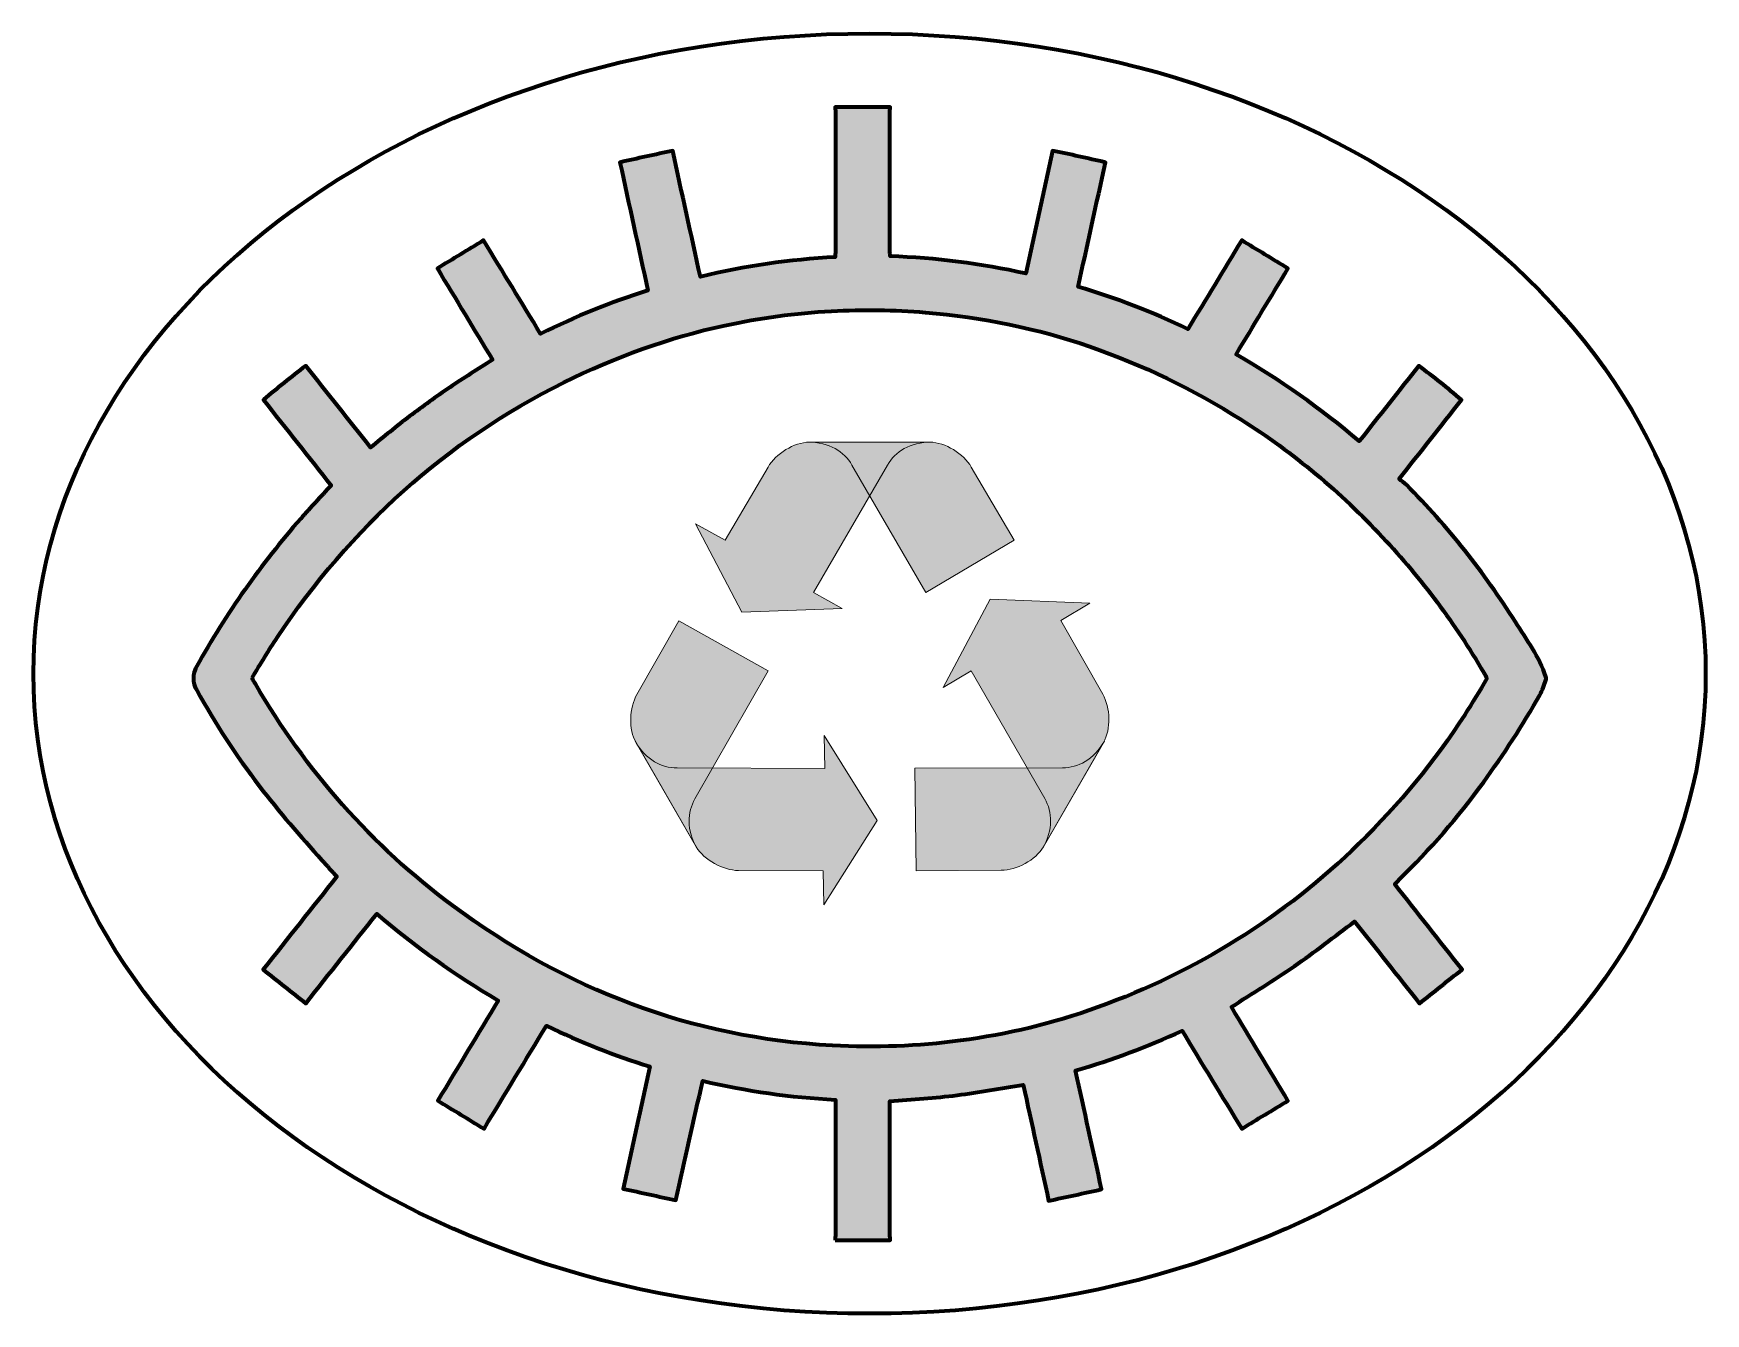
# Model space of a CAD drawing. Extents: x 65 to 1215, y -952 to -72.
import ezdxf

# ---------------------------------------------------------------- set-up
doc = ezdxf.new("R2010")
doc.units = 0
doc.header["$MEASUREMENT"] = 0
doc.layers.add('Layer 1', color=7, linetype='Continuous', lineweight=0)

msp = doc.modelspace()

# ---------------------------------------------------------------- hatches: boundary and pattern name
at = {"layer": 'Layer 1', "true_color": 0x231f20, "transparency": 33554687}
h = msp.add_hatch(color=250, dxfattribs=at)
h.dxf.hatch_style = 2
edge = h.paths.add_edge_path()
edge.add_spline(control_points=[(616.2, -901.9), (616.3, -900.6), (616.4, -899.4), (616.4, -898.1), (616.4, -868.6), (616.4, -839.1), (616.4, -809.6), (616.4, -809.6), (616.4, -805.4), (616.4, -805.4), (585.6, -803.8), (555.4, -799.6), (525.2, -792.4), (519, -820), (513, -847.1), (506.8, -874.6), (494.8, -871.9), (482.9, -869.3), (470.6, -866.6), (476.7, -838.5), (482.8, -810.7), (488.9, -782.6), (464.5, -774.9), (441, -765.8), (417.8, -754.6), (403.5, -778.2), (389.3, -801.7), (374.9, -825.4), (364.2, -818.9), (353.8, -812.6), (343.1, -806), (357, -783), (370.7, -760.2), (384.7, -737.1), (355.1, -719.8), (327.4, -700.1), (301.1, -677.6), (284.8, -698.2), (268.7, -718.5), (252.3, -739.2), (242.5, -731.4), (233, -723.8), (223.1, -715.9), (240.1, -694.5), (256.8, -673.4), (273.7, -652), (270.2, -648.2), (266.8, -644.5), (263.5, -640.7), (248.7, -624.1), (233.9, -607.4), (220.4, -589.6), (204.4, -568.8), (190.1, -546.9), (177.4, -523.9), (175.1, -520.1), (175.1, -517), (175.1, -515.4), (175.1, -514.1), (175.1, -511.6), (177.4, -507.4), (197.7, -471), (221.5, -437.2), (248.9, -405.9), (255.6, -398.2), (262.6, -390.8), (269.8, -383), (254.4, -363.6), (239, -344.1), (223.3, -324.2), (232.6, -316), (242.4, -308.8), (252.3, -300.7), (267.2, -319.4), (281.9, -338.1), (296.9, -356.9), (305.9, -349.7), (314.6, -342.4), (323.7, -335.5), (332.8, -328.6), (342, -322), (351.4, -315.6), (360.8, -309.2), (370.6, -303.2), (380.7, -296.7), (368.1, -275.9), (355.6, -255.1), (342.8, -233.9), (353.4, -227.4), (363.8, -221.1), (374.6, -214.5), (387.7, -236), (400.7, -257.2), (413.7, -278.7), (437.6, -267), (461.9, -257.1), (487.5, -249), (481.1, -219.7), (474.7, -190.5), (468.3, -160.9), (480.4, -158.2), (492.3, -155.6), (504.6, -152.9), (510.9, -181.8), (517.2, -210.4), (523.6, -239.5), (554.2, -232.3), (584.9, -227.6), (616.3, -226.1), (616.3, -224.5), (616.4, -223.4), (616.4, -222.3), (616.4, -190.1), (616.4, -158), (616.4, -125.9), (616.4, -124.9), (616.3, -123.9), (616.2, -122.9), (616.2, -122.9), (654, -122.9), (654, -122.9), (654, -123.6), (653.9, -124.4), (653.9, -125.1), (653.8, -157.5), (653.8, -189.9), (653.9, -222.3), (653.9, -223.3), (654, -224.2), (654.1, -225.5), (685.5, -226.5), (716.4, -230.6), (747.2, -237.3), (753.4, -209), (759.5, -181.1), (765.7, -152.9), (777.9, -155.5), (789.7, -158.1), (802.1, -160.9), (795.8, -189.5), (789.6, -217.9), (783.3, -246.5), (809.3, -254.1), (834.2, -263.9), (858.7, -275.5), (871.1, -255.1), (883.3, -235), (895.7, -214.5), (906.4, -221), (916.9, -227.4), (927.5, -233.9), (915.5, -253.8), (903.8, -273.3), (891.8, -293), (922.1, -310.3), (950, -330.3), (976.5, -352.6), (990.3, -335.2), (1003.8, -318.1), (1017.5, -300.8), (1027.4, -308.5), (1037.3, -315.8), (1046.7, -324.3), (1032.5, -342.3), (1018.5, -360.1), (1003.9, -378.6), (1005.6, -380), (1007.4, -381.2), (1008.9, -382.7), (1037.5, -411.3), (1062.2, -442.9), (1083.9, -476.9), (1091.6, -489), (1100.2, -500.7), (1104.8, -514.6), (1105, -515.1), (1105, -515.4), (1105, -515.8), (1105, -516.1), (1104.9, -516.4), (1104.8, -516.9), (1103.7, -520.5), (1102.4, -523.9), (1100.6, -527.2), (1088.9, -548), (1075.8, -567.9), (1061.8, -587.2), (1044.5, -611.2), (1025.1, -633.3), (1004, -654), (1003, -655.1), (1002, -656.2), (1000.9, -657.3), (1016.4, -676.9), (1031.6, -696.3), (1047.2, -715.9), (1037.2, -723.8), (1027.7, -731.4), (1018, -739.2), (1002.8, -720.2), (988, -701.3), (973.3, -682.9), (959.3, -693.4), (945.9, -703.9), (931.9, -713.6), (917.8, -723.3), (903.2, -732.2), (888.6, -741.6), (901.4, -762.8), (914.4, -784.4), (927.5, -806.1), (916.7, -812.7), (906.3, -819), (895.7, -825.4), (881.9, -802.8), (868.3, -780.5), (854.7, -758), (830.9, -769), (806.7, -777.9), (781.5, -785.4), (787.5, -812.7), (793.4, -839.7), (799.4, -867), (787.1, -869.7), (775.2, -872.3), (763, -874.9), (757.1, -848), (751.3, -821.5), (745.5, -795.2), (730.1, -797.6), (715.1, -800.4), (700, -802.3), (684.8, -804.2), (669.5, -805.1), (653.9, -806.5), (653.9, -806.5), (653.9, -810), (653.9, -810), (653.9, -839.5), (653.8, -869), (653.9, -898.5), (653.9, -899.6), (654, -900.7), (654, -901.9), (654, -901.9), (616.2, -901.9), (616.2, -901.9)], knot_values=[0, 0, 0, 0, 1, 1, 1, 2, 2, 2, 3, 3, 3, 4, 4, 4, 5, 5, 5, 6, 6, 6, 7, 7, 7, 8, 8, 8, 9, 9, 9, 10, 10, 10, 11, 11, 11, 12, 12, 12, 13, 13, 13, 14, 14, 14, 15, 15, 15, 16, 16, 16, 17, 17, 17, 18, 18, 18, 19, 19, 19, 20, 20, 20, 21, 21, 21, 22, 22, 22, 23, 23, 23, 24, 24, 24, 25, 25, 25, 26, 26, 26, 27, 27, 27, 28, 28, 28, 29, 29, 29, 30, 30, 30, 31, 31, 31, 32, 32, 32, 33, 33, 33, 34, 34, 34, 35, 35, 35, 36, 36, 36, 37, 37, 37, 38, 38, 38, 39, 39, 39, 40, 40, 40, 41, 41, 41, 42, 42, 42, 43, 43, 43, 44, 44, 44, 45, 45, 45, 46, 46, 46, 47, 47, 47, 48, 48, 48, 49, 49, 49, 50, 50, 50, 51, 51, 51, 52, 52, 52, 53, 53, 53, 54, 54, 54, 55, 55, 55, 56, 56, 56, 57, 57, 57, 58, 58, 58, 59, 59, 59, 60, 60, 60, 61, 61, 61, 62, 62, 62, 63, 63, 63, 64, 64, 64, 65, 65, 65, 66, 66, 66, 67, 67, 67, 68, 68, 68, 69, 69, 69, 70, 70, 70, 71, 71, 71, 72, 72, 72, 73, 73, 73, 74, 74, 74, 75, 75, 75, 76, 76, 76, 77, 77, 77, 78, 78, 78, 79, 79, 79, 80, 80, 80, 81, 81, 81, 82, 82, 82, 82], degree=3, periodic=0)
edge = h.paths.add_edge_path()
edge.add_spline(control_points=[(215.4, -515.4), (216.3, -517.1), (217, -518.3), (217.7, -519.5), (252.6, -579.4), (297.6, -630.5), (353.2, -671.9), (430.7, -729.6), (517.4, -762.9), (614.4, -768.2), (643.8, -769.8), (673.1, -768.6), (702.3, -764.8), (734.6, -760.6), (766.1, -752.9), (796.8, -741.8), (864.8, -717.3), (924.6, -679.8), (976.3, -629.3), (1003.8, -602.5), (1028.2, -573), (1049, -540.7), (1054.3, -532.5), (1059.2, -524.2), (1064.3, -515.9), (1063.5, -514.4), (1062.9, -513.2), (1062.2, -512), (1042.5, -478.2), (1019.3, -447.1), (992.5, -418.6), (963.5, -387.7), (931.3, -360.5), (895.4, -337.8), (828.9, -296), (756.9, -270.3), (678.3, -264.1), (656.8, -262.3), (635.3, -262.1), (613.8, -263.2), (589.1, -264.5), (564.6, -267.8), (540.4, -273), (501.8, -281.4), (465, -294.7), (429.7, -312.3), (348.3, -352.9), (283.3, -411.9), (232.9, -487.4), (226.8, -496.5), (221.2, -506), (215.4, -515.4)], knot_values=[0, 0, 0, 0, 1, 1, 1, 2, 2, 2, 3, 3, 3, 4, 4, 4, 5, 5, 5, 6, 6, 6, 7, 7, 7, 8, 8, 8, 9, 9, 9, 10, 10, 10, 11, 11, 11, 12, 12, 12, 13, 13, 13, 14, 14, 14, 15, 15, 15, 16, 16, 16, 17, 17, 17, 17], degree=3, periodic=0)
at = {"layer": 'Layer 1', "true_color": 0x000000, "transparency": 33554687}
h = msp.add_hatch(color=18, dxfattribs=at)
edge = h.paths.add_edge_path()
edge.add_spline(control_points=[(682.5, -353.3), (682.5, -353.3), (598.5, -353.3), (598.5, -353.3), (588.1, -353.3), (575.4, -361.3), (570.1, -370.4), (570.1, -370.4), (540.6, -420.6), (540.6, -420.6), (540.6, -420.6), (520.2, -409.5), (520.2, -409.5), (520.2, -409.5), (552.1, -470.1), (552.1, -470.1), (552.1, -470.1), (621, -467.7), (621, -467.7), (621, -467.7), (601.3, -456.7), (601.3, -456.7), (601.3, -456.7), (652.2, -369.1), (652.2, -369.1), (657.6, -359.7), (667.5, -353.3), (682.5, -353.3), (682.5, -353.3), (682.5, -353.3), (682.5, -353.3)], knot_values=[0, 0, 0, 0, 1, 1, 1, 2, 2, 2, 3, 3, 3, 4, 4, 4, 5, 5, 5, 6, 6, 6, 7, 7, 7, 8, 8, 8, 9, 9, 9, 10, 10, 10, 10], degree=3, periodic=0)
h = msp.add_hatch(color=18, dxfattribs=at)
edge = h.paths.add_edge_path()
edge.add_spline(control_points=[(597.4, -353.3), (597.4, -353.3), (681.4, -353.3), (681.4, -353.3), (691.8, -353.3), (704.6, -361.3), (709.8, -370.4), (709.8, -370.4), (739.3, -420.6), (739.3, -420.6), (739.3, -420.6), (678.6, -456.7), (678.6, -456.7), (678.6, -456.7), (627.8, -369.1), (627.8, -369.1), (622.4, -359.7), (612.4, -353.3), (597.4, -353.3), (597.4, -353.3), (597.4, -353.3), (597.4, -353.3)], knot_values=[0, 0, 0, 0, 1, 1, 1, 2, 2, 2, 3, 3, 3, 4, 4, 4, 5, 5, 5, 6, 6, 6, 7, 7, 7, 7], degree=3, periodic=0)
h = msp.add_hatch(color=18, dxfattribs=at)
edge = h.paths.add_edge_path()
edge.add_spline(control_points=[(758.8, -632.6), (758.8, -632.6), (800.7, -559.8), (800.7, -559.8), (806, -550.8), (805.4, -535.8), (800.2, -526.6), (800.2, -526.6), (771.4, -476), (771.4, -476), (771.4, -476), (791.3, -463.9), (791.3, -463.9), (791.3, -463.9), (722.8, -461.2), (722.8, -461.2), (722.8, -461.2), (690.5, -522), (690.5, -522), (690.5, -522), (709.8, -510.5), (709.8, -510.5), (709.8, -510.5), (760.3, -598.4), (760.3, -598.4), (765.7, -607.7), (766.2, -619.6), (758.8, -632.6), (758.8, -632.6), (758.8, -632.6), (758.8, -632.6)], knot_values=[0, 0, 0, 0, 1, 1, 1, 2, 2, 2, 3, 3, 3, 4, 4, 4, 5, 5, 5, 6, 6, 6, 7, 7, 7, 8, 8, 8, 9, 9, 9, 10, 10, 10, 10], degree=3, periodic=0)
h = msp.add_hatch(color=18, dxfattribs=at)
edge = h.paths.add_edge_path()
edge.add_spline(control_points=[(521.4, -632.7), (521.4, -632.7), (479.4, -559.9), (479.4, -559.9), (474.1, -550.8), (474.7, -535.9), (480, -526.7), (480, -526.7), (508.8, -476.1), (508.8, -476.1), (508.8, -476.1), (570.3, -510.6), (570.3, -510.6), (570.3, -510.6), (519.9, -598.5), (519.9, -598.5), (514.5, -607.8), (513.9, -619.7), (521.4, -632.7), (521.4, -632.7), (521.4, -632.7), (521.4, -632.7)], knot_values=[0, 0, 0, 0, 1, 1, 1, 2, 2, 2, 3, 3, 3, 4, 4, 4, 5, 5, 5, 6, 6, 6, 7, 7, 7, 7], degree=3, periodic=0)
h = msp.add_hatch(color=18, dxfattribs=at)
edge = h.paths.add_edge_path()
edge.add_spline(control_points=[(478.8, -559), (478.8, -559), (520.8, -631.6), (520.8, -631.6), (526.1, -640.7), (539.3, -647.7), (549.8, -647.8), (549.8, -647.8), (608.1, -648.1), (608.1, -648.1), (608.1, -648.1), (608.5, -671.4), (608.5, -671.4), (608.5, -671.4), (645.2, -613.5), (645.2, -613.5), (645.2, -613.5), (608.6, -555.1), (608.6, -555.1), (608.6, -555.1), (609.1, -577.6), (609.1, -577.6), (609.1, -577.6), (507.6, -577.3), (507.6, -577.3), (496.8, -577.3), (486.3, -571.9), (478.8, -559), (478.8, -559), (478.8, -559), (478.8, -559)], knot_values=[0, 0, 0, 0, 1, 1, 1, 2, 2, 2, 3, 3, 3, 4, 4, 4, 5, 5, 5, 6, 6, 6, 7, 7, 7, 8, 8, 8, 9, 9, 9, 10, 10, 10, 10], degree=3, periodic=0)
h = msp.add_hatch(color=18, dxfattribs=at)
edge = h.paths.add_edge_path()
edge.add_spline(control_points=[(801.3, -558.8), (801.3, -558.8), (759.4, -631.5), (759.4, -631.5), (754.1, -640.6), (740.8, -647.7), (730.4, -647.7), (730.4, -647.7), (672, -648), (672, -648), (672, -648), (671.1, -577.5), (671.1, -577.5), (671.1, -577.5), (772.5, -577.2), (772.5, -577.2), (783.2, -577.2), (793.9, -571.8), (801.3, -558.8), (801.3, -558.8), (801.3, -558.8), (801.3, -558.8)], knot_values=[0, 0, 0, 0, 1, 1, 1, 2, 2, 2, 3, 3, 3, 4, 4, 4, 5, 5, 5, 6, 6, 6, 7, 7, 7, 7], degree=3, periodic=0)

# ---------------------------------------------------------------- linework, layer by layer
at = {"layer": 'Layer 1', "color": 18, "lineweight": 140, "true_color": 0x000000}
msp.add_ellipse((639.9, -512.4), major_axis=(574.7, 0), ratio=0.765818, dxfattribs=at)
for points, knots in [([(616.2, -901.9), (616.3, -900.6), (616.4, -899.4), (616.4, -898.1), (616.4, -868.6), (616.4, -839.1), (616.4, -809.6), (616.4, -809.6), (616.4, -805.4), (616.4, -805.4), (585.6, -803.8), (555.4, -799.6), (525.2, -792.4), (519, -820), (513, -847.1), (506.8, -874.6), (494.8, -871.9), (482.9, -869.3), (470.6, -866.6), (476.7, -838.5), (482.8, -810.7), (488.9, -782.6), (464.5, -774.9), (441, -765.8), (417.8, -754.6), (403.5, -778.2), (389.3, -801.7), (374.9, -825.4), (364.2, -818.9), (353.8, -812.6), (343.1, -806), (357, -783), (370.7, -760.2), (384.7, -737.1), (355.1, -719.8), (327.4, -700.1), (301.1, -677.6), (284.8, -698.2), (268.7, -718.5), (252.3, -739.2), (242.5, -731.4), (233, -723.8), (223.1, -715.9), (240.1, -694.5), (256.8, -673.4), (273.7, -652), (270.2, -648.2), (266.8, -644.5), (263.5, -640.7), (248.7, -624.1), (233.9, -607.4), (220.4, -589.6), (204.4, -568.8), (190.1, -546.9), (177.4, -523.9), (175.1, -520.1), (175.1, -517), (175.1, -515.4), (175.1, -514.1), (175.1, -511.6), (177.4, -507.4), (197.7, -471), (221.5, -437.2), (248.9, -405.9), (255.6, -398.2), (262.6, -390.8), (269.8, -383), (254.4, -363.6), (239, -344.1), (223.3, -324.2), (232.6, -316), (242.4, -308.8), (252.3, -300.7), (267.2, -319.4), (281.9, -338.1), (296.9, -356.9), (305.9, -349.7), (314.6, -342.4), (323.7, -335.5), (332.8, -328.6), (342, -322), (351.4, -315.6), (360.8, -309.2), (370.6, -303.2), (380.7, -296.7), (368.1, -275.9), (355.6, -255.1), (342.8, -233.9), (353.4, -227.4), (363.8, -221.1), (374.6, -214.5), (387.7, -236), (400.7, -257.2), (413.7, -278.7), (437.6, -267), (461.9, -257.1), (487.5, -249), (481.1, -219.7), (474.7, -190.5), (468.3, -160.9), (480.4, -158.2), (492.3, -155.6), (504.6, -152.9), (510.9, -181.8), (517.2, -210.4), (523.6, -239.5), (554.2, -232.3), (584.9, -227.6), (616.3, -226.1), (616.3, -224.5), (616.4, -223.4), (616.4, -222.3), (616.4, -190.1), (616.4, -158), (616.4, -125.9), (616.4, -124.9), (616.3, -123.9), (616.2, -122.9), (616.2, -122.9), (654, -122.9), (654, -122.9), (654, -123.6), (653.9, -124.4), (653.9, -125.1), (653.8, -157.5), (653.8, -189.9), (653.9, -222.3), (653.9, -223.3), (654, -224.2), (654.1, -225.5), (685.5, -226.5), (716.4, -230.6), (747.2, -237.3), (753.4, -209), (759.5, -181.1), (765.7, -152.9), (777.9, -155.5), (789.7, -158.1), (802.1, -160.9), (795.8, -189.5), (789.6, -217.9), (783.3, -246.5), (809.3, -254.1), (834.2, -263.9), (858.7, -275.5), (871.1, -255.1), (883.3, -235), (895.7, -214.5), (906.4, -221), (916.9, -227.4), (927.5, -233.9), (915.5, -253.8), (903.8, -273.3), (891.8, -293), (922.1, -310.3), (950, -330.3), (976.5, -352.6), (990.3, -335.2), (1003.8, -318.1), (1017.5, -300.8), (1027.4, -308.5), (1037.3, -315.8), (1046.7, -324.3), (1032.5, -342.3), (1018.5, -360.1), (1003.9, -378.6), (1005.6, -380), (1007.4, -381.2), (1008.9, -382.7), (1037.5, -411.3), (1062.2, -442.9), (1083.9, -476.9), (1091.6, -489), (1100.2, -500.7), (1104.8, -514.6), (1105, -515.1), (1105, -515.4), (1105, -515.8), (1105, -516.1), (1104.9, -516.4), (1104.8, -516.9), (1103.7, -520.5), (1102.4, -523.9), (1100.6, -527.2), (1088.9, -548), (1075.8, -567.9), (1061.8, -587.2), (1044.5, -611.2), (1025.1, -633.3), (1004, -654), (1003, -655.1), (1002, -656.2), (1000.9, -657.3), (1016.4, -676.9), (1031.6, -696.3), (1047.2, -715.9), (1037.2, -723.8), (1027.7, -731.4), (1018, -739.2), (1002.8, -720.2), (988, -701.3), (973.3, -682.9), (959.3, -693.4), (945.9, -703.9), (931.9, -713.6), (917.8, -723.3), (903.2, -732.2), (888.6, -741.6), (901.4, -762.8), (914.4, -784.4), (927.5, -806.1), (916.7, -812.7), (906.3, -819), (895.7, -825.4), (881.9, -802.8), (868.3, -780.5), (854.7, -758), (830.9, -769), (806.7, -777.9), (781.5, -785.4), (787.5, -812.7), (793.4, -839.7), (799.4, -867), (787.1, -869.7), (775.2, -872.3), (763, -874.9), (757.1, -848), (751.3, -821.5), (745.5, -795.2), (730.1, -797.6), (715.1, -800.4), (700, -802.3), (684.8, -804.2), (669.5, -805.1), (653.9, -806.5), (653.9, -806.5), (653.9, -810), (653.9, -810), (653.9, -839.5), (653.8, -869), (653.9, -898.5), (653.9, -899.6), (654, -900.7), (654, -901.9), (654, -901.9), (616.2, -901.9), (616.2, -901.9)], [0, 0, 0, 0, 1, 1, 1, 2, 2, 2, 3, 3, 3, 4, 4, 4, 5, 5, 5, 6, 6, 6, 7, 7, 7, 8, 8, 8, 9, 9, 9, 10, 10, 10, 11, 11, 11, 12, 12, 12, 13, 13, 13, 14, 14, 14, 15, 15, 15, 16, 16, 16, 17, 17, 17, 18, 18, 18, 19, 19, 19, 20, 20, 20, 21, 21, 21, 22, 22, 22, 23, 23, 23, 24, 24, 24, 25, 25, 25, 26, 26, 26, 27, 27, 27, 28, 28, 28, 29, 29, 29, 30, 30, 30, 31, 31, 31, 32, 32, 32, 33, 33, 33, 34, 34, 34, 35, 35, 35, 36, 36, 36, 37, 37, 37, 38, 38, 38, 39, 39, 39, 40, 40, 40, 41, 41, 41, 42, 42, 42, 43, 43, 43, 44, 44, 44, 45, 45, 45, 46, 46, 46, 47, 47, 47, 48, 48, 48, 49, 49, 49, 50, 50, 50, 51, 51, 51, 52, 52, 52, 53, 53, 53, 54, 54, 54, 55, 55, 55, 56, 56, 56, 57, 57, 57, 58, 58, 58, 59, 59, 59, 60, 60, 60, 61, 61, 61, 62, 62, 62, 63, 63, 63, 64, 64, 64, 65, 65, 65, 66, 66, 66, 67, 67, 67, 68, 68, 68, 69, 69, 69, 70, 70, 70, 71, 71, 71, 72, 72, 72, 73, 73, 73, 74, 74, 74, 75, 75, 75, 76, 76, 76, 77, 77, 77, 78, 78, 78, 79, 79, 79, 80, 80, 80, 81, 81, 81, 82, 82, 82, 82]), ([(215.4, -515.4), (216.3, -517.1), (217, -518.3), (217.7, -519.5), (252.6, -579.4), (297.6, -630.5), (353.2, -671.9), (430.7, -729.6), (517.4, -762.9), (614.4, -768.2), (643.8, -769.8), (673.1, -768.6), (702.3, -764.8), (734.6, -760.6), (766.1, -752.9), (796.8, -741.8), (864.8, -717.3), (924.6, -679.8), (976.3, -629.3), (1003.8, -602.5), (1028.2, -573), (1049, -540.7), (1054.3, -532.5), (1059.2, -524.2), (1064.3, -515.9), (1063.5, -514.4), (1062.9, -513.2), (1062.2, -512), (1042.5, -478.2), (1019.3, -447.1), (992.5, -418.6), (963.5, -387.7), (931.3, -360.5), (895.4, -337.8), (828.9, -296), (756.9, -270.3), (678.3, -264.1), (656.8, -262.3), (635.3, -262.1), (613.8, -263.2), (589.1, -264.5), (564.6, -267.8), (540.4, -273), (501.8, -281.4), (465, -294.7), (429.7, -312.3), (348.3, -352.9), (283.3, -411.9), (232.9, -487.4), (226.8, -496.5), (221.2, -506), (215.4, -515.4)], [0, 0, 0, 0, 1, 1, 1, 2, 2, 2, 3, 3, 3, 4, 4, 4, 5, 5, 5, 6, 6, 6, 7, 7, 7, 8, 8, 8, 9, 9, 9, 10, 10, 10, 11, 11, 11, 12, 12, 12, 13, 13, 13, 14, 14, 14, 15, 15, 15, 16, 16, 16, 17, 17, 17, 17])]:
    msp.add_open_spline(points, degree=3, knots=knots, dxfattribs=at)
at = {"layer": 'Layer 1'}
for points, knots in [([(682.5, -353.3), (682.5, -353.3), (598.5, -353.3), (598.5, -353.3), (588.1, -353.3), (575.4, -361.3), (570.1, -370.4), (570.1, -370.4), (540.6, -420.6), (540.6, -420.6), (540.6, -420.6), (520.2, -409.5), (520.2, -409.5), (520.2, -409.5), (552.1, -470.1), (552.1, -470.1), (552.1, -470.1), (621, -467.7), (621, -467.7), (621, -467.7), (601.3, -456.7), (601.3, -456.7), (601.3, -456.7), (652.2, -369.1), (652.2, -369.1), (657.6, -359.7), (667.5, -353.3), (682.5, -353.3), (682.5, -353.3), (682.5, -353.3), (682.5, -353.3)], [0, 0, 0, 0, 1, 1, 1, 2, 2, 2, 3, 3, 3, 4, 4, 4, 5, 5, 5, 6, 6, 6, 7, 7, 7, 8, 8, 8, 9, 9, 9, 10, 10, 10, 10]), ([(597.4, -353.3), (597.4, -353.3), (681.4, -353.3), (681.4, -353.3), (691.8, -353.3), (704.6, -361.3), (709.8, -370.4), (709.8, -370.4), (739.3, -420.6), (739.3, -420.6), (739.3, -420.6), (678.6, -456.7), (678.6, -456.7), (678.6, -456.7), (627.8, -369.1), (627.8, -369.1), (622.4, -359.7), (612.4, -353.3), (597.4, -353.3), (597.4, -353.3), (597.4, -353.3), (597.4, -353.3)], [0, 0, 0, 0, 1, 1, 1, 2, 2, 2, 3, 3, 3, 4, 4, 4, 5, 5, 5, 6, 6, 6, 7, 7, 7, 7]), ([(758.8, -632.6), (758.8, -632.6), (800.7, -559.8), (800.7, -559.8), (806, -550.8), (805.4, -535.8), (800.2, -526.6), (800.2, -526.6), (771.4, -476), (771.4, -476), (771.4, -476), (791.3, -463.9), (791.3, -463.9), (791.3, -463.9), (722.8, -461.2), (722.8, -461.2), (722.8, -461.2), (690.5, -522), (690.5, -522), (690.5, -522), (709.8, -510.5), (709.8, -510.5), (709.8, -510.5), (760.3, -598.4), (760.3, -598.4), (765.7, -607.7), (766.2, -619.6), (758.8, -632.6), (758.8, -632.6), (758.8, -632.6), (758.8, -632.6)], [0, 0, 0, 0, 1, 1, 1, 2, 2, 2, 3, 3, 3, 4, 4, 4, 5, 5, 5, 6, 6, 6, 7, 7, 7, 8, 8, 8, 9, 9, 9, 10, 10, 10, 10]), ([(521.4, -632.7), (521.4, -632.7), (479.4, -559.9), (479.4, -559.9), (474.1, -550.8), (474.7, -535.9), (480, -526.7), (480, -526.7), (508.8, -476.1), (508.8, -476.1), (508.8, -476.1), (570.3, -510.6), (570.3, -510.6), (570.3, -510.6), (519.9, -598.5), (519.9, -598.5), (514.5, -607.8), (513.9, -619.7), (521.4, -632.7), (521.4, -632.7), (521.4, -632.7), (521.4, -632.7)], [0, 0, 0, 0, 1, 1, 1, 2, 2, 2, 3, 3, 3, 4, 4, 4, 5, 5, 5, 6, 6, 6, 7, 7, 7, 7]), ([(478.8, -559), (478.8, -559), (520.8, -631.6), (520.8, -631.6), (526.1, -640.7), (539.3, -647.7), (549.8, -647.8), (549.8, -647.8), (608.1, -648.1), (608.1, -648.1), (608.1, -648.1), (608.5, -671.4), (608.5, -671.4), (608.5, -671.4), (645.2, -613.5), (645.2, -613.5), (645.2, -613.5), (608.6, -555.1), (608.6, -555.1), (608.6, -555.1), (609.1, -577.6), (609.1, -577.6), (609.1, -577.6), (507.6, -577.3), (507.6, -577.3), (496.8, -577.3), (486.3, -571.9), (478.8, -559), (478.8, -559), (478.8, -559), (478.8, -559)], [0, 0, 0, 0, 1, 1, 1, 2, 2, 2, 3, 3, 3, 4, 4, 4, 5, 5, 5, 6, 6, 6, 7, 7, 7, 8, 8, 8, 9, 9, 9, 10, 10, 10, 10]), ([(801.3, -558.8), (801.3, -558.8), (759.4, -631.5), (759.4, -631.5), (754.1, -640.6), (740.8, -647.7), (730.4, -647.7), (730.4, -647.7), (672, -648), (672, -648), (672, -648), (671.1, -577.5), (671.1, -577.5), (671.1, -577.5), (772.5, -577.2), (772.5, -577.2), (783.2, -577.2), (793.9, -571.8), (801.3, -558.8), (801.3, -558.8), (801.3, -558.8), (801.3, -558.8)], [0, 0, 0, 0, 1, 1, 1, 2, 2, 2, 3, 3, 3, 4, 4, 4, 5, 5, 5, 6, 6, 6, 7, 7, 7, 7])]:
    msp.add_open_spline(points, degree=3, knots=knots, dxfattribs=at)

doc.saveas('drawing.dxf')
